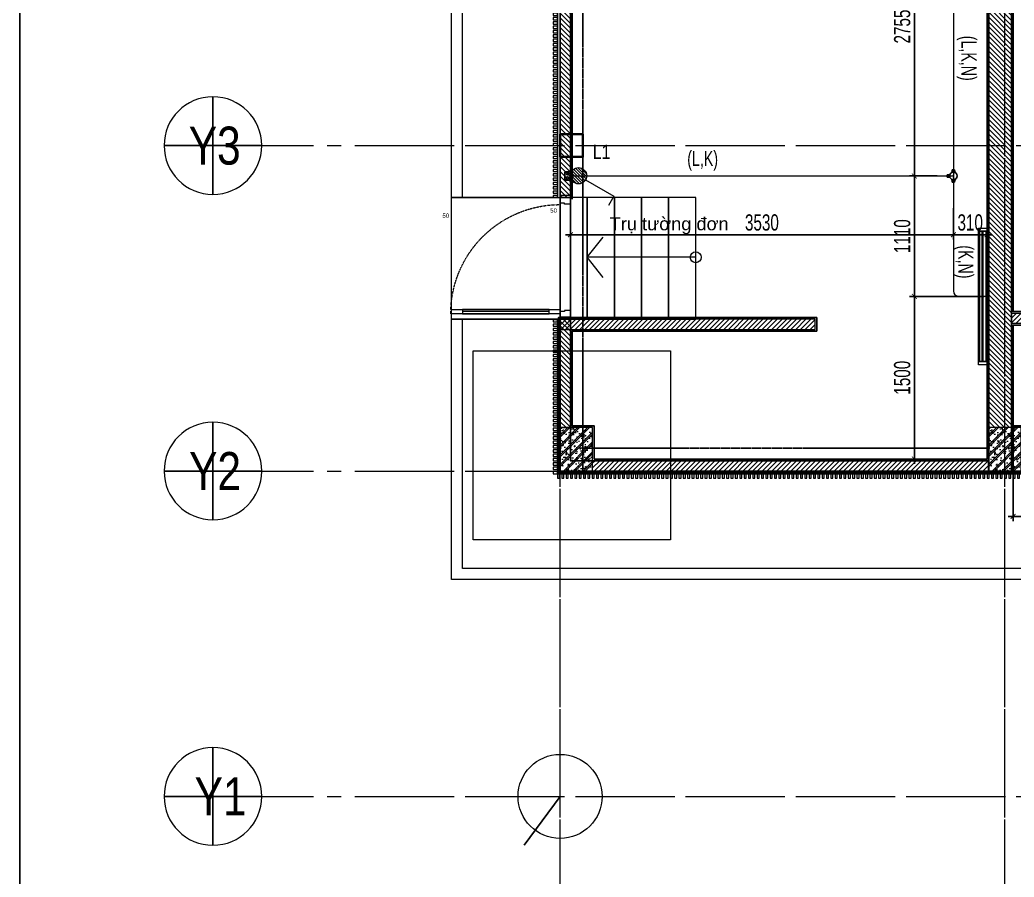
# Model space of a CAD drawing. Header units: millimetres. Extents: x -343543 to 400519, y -115663 to 104219.
# Drawn here: x -95646 to -86482, y -744 to 7159 of the extents above; entities that cross this region are included whole.
import ezdxf
from ezdxf.enums import TextEntityAlignment as Align
from ezdxf.xclip import XClip

# ---------------------------------------------------------------- set-up
doc = ezdxf.new("R2010")
doc.units = ezdxf.units.MM
doc.header["$XCLIPFRAME"] = 0
for name, pattern in [("$0$02'TUONG Xay$0$HIDDEN", [0.375, 0.25, -0.125]), ('XREF MAT BANG TUONG XAY$0$01.Xref _MB T1$0$HIDDEN', [9.525, 6.35, -3.175]), ('XREF MAT BANG TUONG XAY$0$CENTER', [50.8, 31.75, -6.35, 6.35, -6.35]), ('XREF MAT BANG TUONG XAY$0$xref_IKIGAI_Cot$0$HIDDEN', [9.525, 6.35, -3.175])]:
    doc.linetypes.add(name, pattern=pattern)
doc.layers.get('0').update_dxf_attribs({"color": 231, "lineweight": 0})
doc.layers.get('DefPoints').update_dxf_attribs({"color": 191})
for name, color, linetype in [('0-----E-Lighting', 2, 'Continuous'), ('Gen Điện', 6, 'Continuous'), ('INNO-LINK', 6, 'Continuous'), ('XREF MAT BANG TUONG XAY$0$A-FNSH', 8, 'Continuous'), ('XREF MAT BANG TUONG XAY$0$A-FURN', 8, 'Continuous'), ('XREF MAT BANG TUONG XAY$0$A-PATT', 8, 'Continuous'), ('XREF MAT BANG TUONG XAY$0$xref_IKIGAI_Cot$0$S-HIDD', 8, 'XREF MAT BANG TUONG XAY$0$xref_IKIGAI_Cot$0$HIDDEN'), ('đế âm', 1, 'Continuous'), ('ống ghen', 6, 'Continuous')]:
    doc.layers.add(name, color=color, linetype=linetype)
for name, color, linetype, lineweight in [('03. Xref_KyHieuChieuSang$0$1-INNO-E-Lighting', 3, 'Continuous', 5), ('A-SYMBOLS', 10, 'Continuous', 13), ('ICC-Text', 3, 'Continuous', 25), ('SME-E-COND-LTG', 51, 'Continuous', 18), ('SME-E-COND-POW', 131, 'Continuous', 18), ('SME-E-LADD-POW', 21, 'Continuous', 18), ('SME-E-LTG-DIM', 55, 'Continuous', 18), ('SME-E-LTG-NOTE', 54, 'Continuous', 18), ('TEXT DIEN', 3, 'Continuous', 18), ('XREF MAT BANG TUONG XAY$0$00.xref_IKIGAI_Truc$0$A-SYMBOLS', 8, 'Continuous', 13), ('XREF MAT BANG TUONG XAY$0$01.Xref _MB T1$0$A-DOOR', 8, 'Continuous', 9), ('XREF MAT BANG TUONG XAY$0$01.Xref _MB T1$0$A-FNSH', 8, 'Continuous', 9), ('XREF MAT BANG TUONG XAY$0$01.Xref _MB T1$0$A-FURN', 8, 'Continuous', 5), ('XREF MAT BANG TUONG XAY$0$01.Xref _MB T1$0$A-HIDD-LO', 8, 'XREF MAT BANG TUONG XAY$0$01.Xref _MB T1$0$HIDDEN', 9), ('XREF MAT BANG TUONG XAY$0$01.Xref _MB T1$0$A-LITE', 8, 'Continuous', 9), ('XREF MAT BANG TUONG XAY$0$01.Xref _MB T1$0$A-PATT', 8, 'Continuous', 9), ('XREF MAT BANG TUONG XAY$0$01.Xref _MB T1$0$A-TEXT', 8, 'Continuous', 25), ('XREF MAT BANG TUONG XAY$0$01.Xref _MB T1$0$A-WALL', 8, 'Continuous', 35), ('XREF MAT BANG TUONG XAY$0$01.Xref _MB T1$0$A-WALL-INT', 8, 'Continuous', 9), ('XREF MAT BANG TUONG XAY$0$A-FINE', 8, 'Continuous', 25), ('XREF MAT BANG TUONG XAY$0$A-GRID', 8, 'XREF MAT BANG TUONG XAY$0$CENTER', 15), ('XREF MAT BANG TUONG XAY$0$A-SYMBOLS', 8, 'Continuous', 13), ('XREF MAT BANG TUONG XAY$0$A-WALL-INT', 8, 'Continuous', 9), ('XREF MAT BANG TUONG XAY$0$xref_IKIGAI_Cot$0$A-FNSH', 8, 'Continuous', 9), ('XREF MAT BANG TUONG XAY$0$xref_IKIGAI_Cot$0$A-PATT', 8, 'Continuous', 5)]:
    doc.layers.add(name, color=color, linetype=linetype, lineweight=lineweight)
doc.layers.add('fix lightting red', color=1, linetype='Continuous', lineweight=5, true_color=0xff0000)
doc.styles.add('Arial', font='arial.ttf', dxfattribs={"width": 0.8})
doc.styles.add('ROMANS1', font='vntimeh.shx', dxfattribs={"width": 0.8, "bigfont": 'bigfont.shx'})
doc.styles.add('SM-DIMTEXT', font='SME.shx', dxfattribs={"width": 0.7})
doc.styles.add('SME-TEXT', font='sme.shx', dxfattribs={"width": 0.7})
doc.styles.add('XREF MAT BANG TUONG XAY$0$00.xref_IKIGAI_Truc$0$VTK_Arial_3.5 mm', font='arial.ttf', dxfattribs={"width": 0.8, "height": 3.5})
doc.styles.add('XREF MAT BANG TUONG XAY$0$01.Xref _MB T1$0$Standard', font='arial.ttf')
doc.dimstyles.new('SDIM-75', dxfattribs={"dimscale": 75, "dimtxt": 2, "dimasz": 0.6, "dimexe": 0.6, "dimexo": 0.2, "dimgap": 0.5, "dimtad": 1, "dimdec": 0, "dimzin": 12, "dimtxsty": 'SM-DIMTEXT', "dimblk": 'ARCHTICK', "dimcen": 0.12, "dimdle": 0.6, "dimclrd": 7, "dimclre": 8, "dimadec": 0, "dimazin": 3, "dimtfac": 2, "dimtdec": 0, "dimtix": 1, "dimtmove": 1, "dimatfit": 3, "dimfxl": 1, "dimtzin": 0, "dimarcsym": 1})

# ---------------------------------------------------------------- blocks, each defined once
blk = doc.blocks.new('*U168')
at = {"color": 8}
blk.add_line((70, -100), (70, -900), dxfattribs=at)
for points in [[(20, 95), (80, 95), (80, 40), (70, 40), (70, 0), (20, 0)], [(1120, 95), (1060, 95), (1060, 40), (1070, 40), (1070, 0), (1120, 0)], [(50, 0), (50, -1000), (90, -1000), (90, 0)], [(50, -100), (90, -100), (90, -900), (50, -900)]]:
    blk.add_lwpolyline(points, close=True, dxfattribs=at)
at = {"layer": 'XREF MAT BANG TUONG XAY$0$01.Xref _MB T1$0$A-FNSH', "color": 8}
for points in [[(20, 95), (0, 95), (0, 0), (20, 0)], [(1120, 95), (1140, 95), (1140, 0), (1120, 0)]]:
    blk.add_lwpolyline(points, close=True, dxfattribs=at)
at = {"layer": 'XREF MAT BANG TUONG XAY$0$01.Xref _MB T1$0$A-HIDD-LO', "color": 8, "ltscale": 0.3}
blk.add_arc((47.5, 0), 1008.3, 270, 0, dxfattribs=at)
blk = doc.blocks.new('*U131')
at = {"color": 8}
blk.add_circle((0, 0), 4.5, dxfattribs=at)
at = {"layer": 'DefPoints', "color": 8}
for p, q in [((0, 4.5), (0, -4.5)), ((-4.5, 0), (4.5, 0))]:
    blk.add_line(p, q, dxfattribs=at)
at = {"color": 8, "style": 'XREF MAT BANG TUONG XAY$0$00.xref_IKIGAI_Truc$0$VTK_Arial_3.5 mm', "width": 0.8}
blk.add_attdef('X12', text='', height=3.5, dxfattribs=at).set_placement((0, 0), align=Align.MIDDLE_CENTER)
blk = doc.blocks.new('XREF MAT BANG TUONG XAY$0$00.xref_IKIGAI_Truc')
at = {"layer": 'XREF MAT BANG TUONG XAY$0$A-GRID', "color": 8, "ltscale": 20}
for points in [[(0, -3895), (0, 22924.4)], [(4100, -3895), (4100, 10635.4)], [(-2907.5, 6000), (42750, 6000)], [(-2907.5, 3000), (42750, 3000)], [(-2907.5, 0), (42750, 0)]]:
    blk.add_lwpolyline(points, dxfattribs=at)
at = {"layer": 'XREF MAT BANG TUONG XAY$0$00.xref_IKIGAI_Truc$0$A-SYMBOLS', "color": 8}
ref = blk.add_blockref('*U131', (-3200, 6000), dxfattribs=dict(at, xscale=-100, yscale=100, zscale=100))
ref.add_attrib('X12', 'Y3', dxfattribs={"layer": '0', "height": 350, "style": 'XREF MAT BANG TUONG XAY$0$00.xref_IKIGAI_Truc$0$VTK_Arial_3.5 mm', "width": 0.8}).set_placement((-3183.4, 6000), align=Align.MIDDLE_CENTER)
ref = blk.add_blockref('*U131', (-3200, 3000), dxfattribs=dict(at, xscale=-100, yscale=100, zscale=100))
ref.add_attrib('X12', 'Y2', dxfattribs={"layer": '0', "height": 350, "style": 'XREF MAT BANG TUONG XAY$0$00.xref_IKIGAI_Truc$0$VTK_Arial_3.5 mm', "width": 0.8}).set_placement((-3180.5, 3000), align=Align.MIDDLE_CENTER)
ref = blk.add_blockref('*U131', (-3200, 0), dxfattribs=dict(at, xscale=-100, yscale=100, zscale=100))
ref.add_attrib('X12', 'Y1', dxfattribs={"layer": '0', "height": 350, "style": 'XREF MAT BANG TUONG XAY$0$00.xref_IKIGAI_Truc$0$VTK_Arial_3.5 mm', "width": 0.8}).set_placement((-3129.3, 0), align=Align.MIDDLE_CENTER)
blk = doc.blocks.new('*U117')
at = {"layer": 'XREF MAT BANG TUONG XAY$0$01.Xref _MB T1$0$A-PATT'}
h = blk.add_hatch(dxfattribs=at)
h.set_pattern_fill('ANSI31', color=8, scale=250)
h.set_pattern_definition([(45, (-15, 1633.22), (-22.0971, 22.0971), [])])
h.paths.add_polyline_path([(95, 3650), (0, 3650), (0, 0), (95, 0)])
at = {"layer": 'XREF MAT BANG TUONG XAY$0$01.Xref _MB T1$0$A-WALL-INT', "color": 8}
blk.add_lwpolyline([(95, 3650), (0, 3650), (0, 0), (95, 0)], close=True, dxfattribs=at)
blk = doc.blocks.new('*U120')
at = {"layer": 'XREF MAT BANG TUONG XAY$0$01.Xref _MB T1$0$A-PATT'}
h = blk.add_hatch(dxfattribs=at)
h.set_pattern_fill('ANSI31', color=8, scale=250)
h.set_pattern_definition([(45, (4169.998, -1921.794), (-22.09709, 22.09709), [])])
h.paths.add_polyline_path([(4280, 95), (0, 95), (0, 0), (4280, 0)])
at = {"layer": 'XREF MAT BANG TUONG XAY$0$01.Xref _MB T1$0$A-WALL-INT', "color": 8}
blk.add_lwpolyline([(4280, 95), (0, 95), (0, 0), (4280, 0)], close=True, dxfattribs=at)
blk = doc.blocks.new('*U125')
at = {"layer": 'XREF MAT BANG TUONG XAY$0$01.Xref _MB T1$0$A-FURN', "color": 8}
blk.add_lwpolyline([(-10, -20), (10, -20), (10, 20), (-10, 20)], close=True, dxfattribs=at)
blk = doc.blocks.new('*U126')
at = {"color": 8, "transparency": 16777216}
for p in [(-8400, 0), (-8360, 0), (-8320, 0), (-8280, 0), (-8240, 0), (-8200, 0), (-8160, 0), (-8120, 0), (-8080, 0), (-8040, 0), (-8000, 0), (-7960, 0), (-7920, 0), (-7880, 0), (-7840, 0), (-7800, 0), (-7760, 0), (-7720, 0), (-7680, 0), (-7640, 0), (-7600, 0), (-7560, 0), (-7520, 0), (-7480, 0), (-7440, 0), (-7400, 0), (-7360, 0), (-7320, 0), (-7280, 0), (-7240, 0), (-7200, 0), (-7160, 0), (-7120, 0), (-7080, 0), (-7040, 0), (-7000, 0), (-6960, 0), (-6920, 0), (-6880, 0), (-6840, 0), (-6800, 0), (-6760, 0), (-6720, 0), (-6680, 0), (-6640, 0), (-6600, 0), (-6560, 0), (-6520, 0), (-6480, 0), (-6440, 0), (-6400, 0), (-6360, 0), (-6320, 0), (-6280, 0), (-6240, 0), (-6200, 0), (-6160, 0), (-6120, 0), (-6080, 0), (-6040, 0), (-6000, 0), (-5960, 0), (-5920, 0), (-5880, 0), (-5840, 0), (-5800, 0), (-5760, 0), (-5720, 0), (-5680, 0), (-5640, 0), (-5600, 0), (-5560, 0), (-5520, 0), (-5480, 0), (-5440, 0), (-5400, 0), (-5360, 0), (-5320, 0), (-5280, 0), (-5240, 0), (-5200, 0), (-5160, 0), (-5120, 0), (-5080, 0), (-5040, 0), (-5000, 0), (-4960, 0), (-4920, 0), (-4880, 0), (-4840, 0), (-4800, 0), (-4760, 0), (-4720, 0), (-4680, 0), (-4640, 0), (-4600, 0), (-4560, 0), (-4520, 0), (-4480, 0), (-4440, 0), (-4400, 0), (-4360, 0), (-4320, 0), (-4280, 0), (-4240, 0), (-4200, 0), (-4160, 0), (-4120, 0), (-4080, 0), (-4040, 0), (-4000, 0), (-3960, 0), (-3920, 0), (-3880, 0), (-3840, 0), (-3800, 0), (-3760, 0), (-3720, 0), (-3680, 0), (-3640, 0), (-3600, 0), (-3560, 0), (-3520, 0), (-3480, 0), (-3440, 0), (-3400, 0), (-3360, 0), (-3320, 0), (-3280, 0), (-3240, 0), (-3200, 0), (-3160, 0), (-3120, 0), (-3080, 0), (-3040, 0), (-3000, 0), (-2960, 0), (-2920, 0), (-2880, 0), (-2840, 0), (-2800, 0), (-2760, 0), (-2720, 0), (-2680, 0), (-2640, 0), (-2600, 0), (-2560, 0), (-2520, 0), (-2480, 0), (-2440, 0), (-2400, 0), (-2360, 0), (-2320, 0), (-2280, 0), (-2240, 0), (-2200, 0), (-2160, 0), (-2120, 0), (-2080, 0), (-2040, 0), (-2000, 0), (-1960, 0), (-1920, 0), (-1880, 0), (-1840, 0), (-1800, 0), (-1760, 0), (-1720, 0), (-1680, 0), (-1640, 0), (-1600, 0), (-1560, 0), (-1520, 0), (-1480, 0), (-1440, 0), (-1400, 0), (-1360, 0), (-1320, 0), (-1280, 0), (-1240, 0), (-1200, 0), (-1160, 0), (-1120, 0), (-1080, 0), (-1040, 0), (-1000, 0), (-960, 0), (-920, 0), (-880, 0), (-840, 0), (-800, 0), (-760, 0), (-720, 0), (-680, 0), (-640, 0), (-600, 0), (-560, 0), (-520, 0), (-480, 0), (-440, 0), (-400, 0), (-360, 0), (-320, 0), (-280, 0), (-240, 0), (-200, 0), (-160, 0), (-120, 0), (-80, 0), (-40, 0), (0, 0)]:
    blk.add_blockref('*U125', p, dxfattribs=at)
blk = doc.blocks.new('*U127')
at = {"layer": 'XREF MAT BANG TUONG XAY$0$01.Xref _MB T1$0$A-FURN', "color": 8}
blk.add_lwpolyline([(-10, -20), (10, -20), (10, 20), (-10, 20)], close=True, dxfattribs=at)
blk = doc.blocks.new('*U128')
at = {"color": 8, "transparency": 16777216}
for p in [(-4240, 0), (-4200, 0), (-4160, 0), (-4120, 0), (-4080, 0), (-4040, 0), (-4000, 0), (-3960, 0), (-3920, 0), (-3880, 0), (-3840, 0), (-3800, 0), (-3760, 0), (-3720, 0), (-3680, 0), (-3640, 0), (-3600, 0), (-3560, 0), (-3520, 0), (-3480, 0), (-3440, 0), (-3400, 0), (-3360, 0), (-3320, 0), (-3280, 0), (-3240, 0), (-3200, 0), (-3160, 0), (-3120, 0), (-3080, 0), (-3040, 0), (-3000, 0), (-2960, 0), (-2920, 0), (-2880, 0), (-2840, 0), (-2800, 0), (-2760, 0), (-2720, 0), (-2680, 0), (-2640, 0), (-2600, 0), (-2560, 0), (-2520, 0), (-2480, 0), (-2440, 0), (-2400, 0), (-2360, 0), (-2320, 0), (-2280, 0), (-2240, 0), (-2200, 0), (-2160, 0), (-2120, 0), (-2080, 0), (-2040, 0), (-2000, 0), (-1960, 0), (-1920, 0), (-1880, 0), (-1840, 0), (-1800, 0), (-1760, 0), (-1720, 0), (-1680, 0), (-1640, 0), (-1600, 0), (-1560, 0), (-1520, 0), (-1480, 0), (-1440, 0), (-1400, 0), (-1360, 0), (-1320, 0), (-1280, 0), (-1240, 0), (-1200, 0), (-1160, 0), (-1120, 0), (-1080, 0), (-1040, 0), (-1000, 0), (-960, 0), (-920, 0), (-880, 0), (-840, 0), (-800, 0), (-760, 0), (-720, 0), (-680, 0), (-640, 0), (-600, 0), (-560, 0), (-520, 0), (-480, 0), (-440, 0), (-400, 0), (-360, 0), (-320, 0), (-280, 0), (-240, 0), (-200, 0), (-160, 0), (-120, 0), (-80, 0), (-40, 0), (0, 0)]:
    blk.add_blockref('*U127', p, dxfattribs=at)
blk = doc.blocks.new('*U123')
at = {"layer": 'XREF MAT BANG TUONG XAY$0$01.Xref _MB T1$0$A-FURN', "color": 8}
blk.add_lwpolyline([(-10, -20), (10, -20), (10, 20), (-10, 20)], close=True, dxfattribs=at)
blk = doc.blocks.new('*U124')
at = {"color": 8, "transparency": 16777216}
for p in [(-1400, 0), (-1360, 0), (-1320, 0), (-1280, 0), (-1240, 0), (-1200, 0), (-1160, 0), (-1120, 0), (-1080, 0), (-1040, 0), (-1000, 0), (-960, 0), (-920, 0), (-880, 0), (-840, 0), (-800, 0), (-760, 0), (-720, 0), (-680, 0), (-640, 0), (-600, 0), (-560, 0), (-520, 0), (-480, 0), (-440, 0), (-400, 0), (-360, 0), (-320, 0), (-280, 0), (-240, 0), (-200, 0), (-160, 0), (-120, 0), (-80, 0), (-40, 0), (0, 0)]:
    blk.add_blockref('*U123', p, dxfattribs=at)
blk = doc.blocks.new('XREF MAT BANG TUONG XAY$0$01.Xref _MB T1$0$lam nhom T1')
at = {"color": 8, "elevation": 0}
for points in [[(0, 2520), (0, 6800), (-25, 6800), (-25, 2520)], [(0, -25), (0, 1400), (-25, 1400), (-25, -25)]]:
    blk.add_lwpolyline(points, close=True, dxfattribs=at)
at = {"color": 8}
blk.add_lwpolyline([(8395, 0), (0, 0), (0, -25), (8395, -25)], close=True, dxfattribs=at)
at = {"color": 8, "rotation": 270}
for name, p in [('*U128', (-45, 2530)), ('*U124', (-45, -15))]:
    blk.add_blockref(name, p, dxfattribs=at)
at = {"color": 8}
blk.add_blockref('*U126', (8385, -45), dxfattribs=at)
blk = doc.blocks.new('*U228')
at = {"layer": 'XREF MAT BANG TUONG XAY$0$A-PATT'}
h = blk.add_hatch(dxfattribs=at)
h.set_pattern_fill('ANSI31', color=8, scale=10)
h.set_pattern_definition([(45, (42036.79, -11293.564), (-22.45064, 22.45064), [])])
h.paths.add_polyline_path([(-38.7, 47.5), (6551.3, 47.5), (6551.3, -162.5), (-38.7, -162.5)])
at = {"layer": 'XREF MAT BANG TUONG XAY$0$A-WALL-INT', "color": 8}
blk.add_lwpolyline([(-38.7, 47.5), (6551.3, 47.5), (6551.3, -162.5), (-38.7, -162.5)], close=True, dxfattribs=at)
blk = doc.blocks.new('*U224')
at = {"layer": 'XREF MAT BANG TUONG XAY$0$A-PATT'}
h = blk.add_hatch(dxfattribs=at)
h.set_pattern_fill('ANSI31', color=8, scale=10)
h.set_pattern_definition([(45, (36991.79, -11178.564), (-22.45064, 22.45064), [])])
h.paths.add_polyline_path([(-38.7, 47.5), (1506.3, 47.5), (1506.3, -47.5), (-38.7, -47.5)])
at = {"layer": 'XREF MAT BANG TUONG XAY$0$A-WALL-INT', "color": 8}
blk.add_lwpolyline([(-38.7, 47.5), (1506.3, 47.5), (1506.3, -47.5), (-38.7, -47.5)], close=True, dxfattribs=at)
blk = doc.blocks.new('XREF MAT BANG TUONG XAY$0$01.Xref _MB T1$0$Phong tam')
at = {"layer": 'XREF MAT BANG TUONG XAY$0$A-FURN', "color": 8}
for name, p, rotation in [('*U228', (-4607.5, 438.7), 90), ('*U224', (-2938.7, 1407.5), 180)]:
    blk.add_blockref(name, p, dxfattribs=dict(at, rotation=rotation))
blk = doc.blocks.new('*U121')
at = {"layer": 'XREF MAT BANG TUONG XAY$0$01.Xref _MB T1$0$A-PATT'}
h = blk.add_hatch(dxfattribs=at)
h.set_pattern_fill('ANSI31', color=8, scale=250)
h.set_pattern_definition([(45, (2239.998, -1921.792), (-22.0971, 22.0971), [])])
h.paths.add_polyline_path([(2350, 95), (0, 95), (0, 0), (2350, 0)])
at = {"layer": 'XREF MAT BANG TUONG XAY$0$01.Xref _MB T1$0$A-WALL-INT', "color": 8}
blk.add_lwpolyline([(2350, 95), (0, 95), (0, 0), (2350, 0)], close=True, dxfattribs=at)
blk = doc.blocks.new('*U122')
at = {"layer": 'XREF MAT BANG TUONG XAY$0$01.Xref _MB T1$0$A-PATT'}
h = blk.add_hatch(dxfattribs=at)
h.set_pattern_fill('ANSI31', color=8, scale=250)
h.set_pattern_definition([(45, (889.997, -1921.79), (-22.0971, 22.0971), [])])
h.paths.add_polyline_path([(1000, 95), (0, 95), (0, 0), (1000, 0)])
at = {"layer": 'XREF MAT BANG TUONG XAY$0$01.Xref _MB T1$0$A-WALL-INT', "color": 8}
blk.add_lwpolyline([(1000, 95), (0, 95), (0, 0), (1000, 0)], close=True, dxfattribs=at)
blk = doc.blocks.new('XREF MAT BANG TUONG XAY$0$xref_IKIGAI_Cot')
at = {"layer": 'XREF MAT BANG TUONG XAY$0$xref_IKIGAI_Cot$0$A-PATT'}
h = blk.add_hatch(dxfattribs=at)
h.set_pattern_fill('BT-01', color=8, scale=15, pattern_type=2)
h.set_pattern_definition([(50, (80.01, 3180), (107.59, -9.413), [11.25, -123.75]), (355, (80.01, 3180), (-20.813, 112.83), [9, -99]), (100.45, (88.98, 3179.22), (86.776, 103.416), [9.56, -105.17]), (46.184, (80.01, 3210), (160.086, -24.83), [16.875, -185.625]), (96.636, (93.35, 3207.93), (140.2, 146.12), [14.34, -157.757]), (351.184, (80.01, 3210), (140.2, 146.12), [13.5, -148.5]), (21, (95.01, 3202.5), (89.536, -60.393), [11.25, -123.75]), (326, (95.01, 3202.5), (36.497, 108.773), [9, -99]), (71.45, (102.47, 3197.47), (126.033, 48.38), [9.56, -105.17]), (37.5, (80.01, 3180), (1.824, 49.934), [0, -97.8, 0, -100.5, 0, -99.375]), (7.5, (80.01, 3180), (39.46, 59.162), [0, -57.3, 0, -95.55, 0, -37.875]), (327.5, (46.56, 3180), (80.0734, -3.383), [0, -37.5, 0, -117, 0, -155.25]), (317.5, (31.56, 3180), (87.478, 15.016), [0, -48.75, 0, -77.7, 0, -110.25]), (45, (80.01, 3180), (-45.078, 45.078), []), (45, (80.01, 3198.375), (-45.078, 45.078), [])])
h.paths.add_polyline_path([(0, 3000), (300, 3000), (300, 3400), (0, 3400)])
h = blk.add_hatch(dxfattribs=at)
h.set_pattern_fill('BT-01', color=8, scale=15, pattern_type=2)
h.set_pattern_definition([(50, (4029.99, 3180), (107.59, -9.413), [11.25, -123.75]), (355, (4029.99, 3180), (-20.813, 112.83), [9, -99]), (100.45, (4038.96, 3179.22), (86.776, 103.416), [9.56, -105.17]), (46.184, (4029.99, 3210), (160.086, -24.83), [16.875, -185.625]), (96.636, (4043.33, 3207.93), (140.2, 146.12), [14.34, -157.757]), (351.184, (4029.99, 3210), (140.2, 146.12), [13.5, -148.5]), (21, (4044.99, 3202.5), (89.536, -60.393), [11.25, -123.75]), (326, (4044.99, 3202.5), (36.497, 108.773), [9, -99]), (71.45, (4052.45, 3197.47), (126.033, 48.38), [9.56, -105.17]), (37.5, (4029.99, 3180), (1.824, 49.934), [0, -97.8, 0, -100.5, 0, -99.375]), (7.5, (4029.99, 3180), (39.46, 59.162), [0, -57.3, 0, -95.55, 0, -37.875]), (327.5, (3996.54, 3180), (80.0734, -3.383), [0, -37.5, 0, -117, 0, -155.25]), (317.5, (3981.54, 3180), (87.478, 15.016), [0, -48.75, 0, -77.7, 0, -110.25]), (45, (4029.99, 3180), (-45.078, 45.078), []), (45, (4029.99, 3198.375), (-45.078, 45.078), [])])
h.paths.add_polyline_path([(3950, 3000), (4250, 3000), (4250, 3400), (3950, 3400)])
at = {"layer": 'XREF MAT BANG TUONG XAY$0$A-GRID', "color": 8, "ltscale": 20}
for points in [[(0, -3895), (0, 22924.4)], [(4100, -3895), (4100, 10635.4)], [(-2907.5, 6000), (42750, 6000)], [(-2907.5, 3000), (42750, 3000)], [(-2907.5, 0), (42750, 0)]]:
    blk.add_lwpolyline(points, dxfattribs=at)
at = {"layer": 'XREF MAT BANG TUONG XAY$0$xref_IKIGAI_Cot$0$A-FNSH', "color": 8}
for points in [[(0, 3000), (300, 3000), (300, 3400), (0, 3400)], [(3950, 3000), (4250, 3000), (4250, 3400), (3950, 3400)]]:
    blk.add_lwpolyline(points, close=True, dxfattribs=at)
at = {"layer": 'XREF MAT BANG TUONG XAY$0$xref_IKIGAI_Cot$0$S-HIDD', "color": 8}
for points in [[(0, 19190), (210, 19190), (210, 3000), (0, 3000)], [(3950, 3000), (4160, 3000), (4160, 9990), (3950, 9990)], [(210, 3210), (3950, 3210), (3950, 3000), (210, 3000)]]:
    blk.add_lwpolyline(points, close=True, dxfattribs=at)
blk = doc.blocks.new('01.Xref _MB T1')
at = {"color": 8}
blk.add_lwpolyline([(39999.98286, 2999.99997), (40000.00012, 19400), (-0.00011, 19399.99891), (0.00011, 2999.99997), (8394.99073, 2999.9999), (8394.99073, -99.99996), (31605.0109, -99.99952), (31605.0109, 3000.00035)], close=True, dxfattribs=at)
at = {"layer": 'XREF MAT BANG TUONG XAY$0$01.Xref _MB T1$0$A-FNSH', "color": 8}
for points in [[(8394.99073, 1999.99999), (-1000, 1999.99998), (-1000.00012, 20399.99968), (14583.31301, 20400.0078)], [(-899.99999, 5519.99987), (-900.00012, 20299.99973), (14483.31306, 20300.00774), (14483.31333, 19400)], [(8394.99073, 2099.99999), (-900, 2099.99998), (-900.00002, 4399.99996)]]:
    blk.add_lwpolyline(points, dxfattribs=at)
for points in [[(250.00057, 5519.99988), (0.0001, 5519.99988), (0.00011, 4399.99919), (250.00059, 4399.99919)], [(250.00059, 4399.99919), (500.00059, 4399.99919), (500.00057, 5519.99988), (250.00057, 5519.99988)], [(500.00059, 4399.99919), (750.00059, 4399.99919), (750.00057, 5519.99988), (500.00057, 5519.99988)], [(750.00059, 4399.99919), (1000.00059, 4399.99919), (1000.00057, 5519.99988), (750.00057, 5519.99988)], [(1000.00059, 4399.99919), (1250.00059, 4399.99919), (1250.00057, 5519.99988), (1000.00057, 5519.99988)]]:
    blk.add_lwpolyline(points, close=True, dxfattribs=at)
at = {"layer": 'XREF MAT BANG TUONG XAY$0$01.Xref _MB T1$0$A-LITE', "color": 8, "ltscale": 10, "elevation": 0}
for points in [[(397.91009, 4783.10096), (250.00059, 4969.99952), (397.91009, 5156.89808)], [(1250.00059, 4969.99952), (250.00059, 4969.99952)]]:
    blk.add_lwpolyline(points, dxfattribs=at)
at = {"layer": 'XREF MAT BANG TUONG XAY$0$01.Xref _MB T1$0$A-PATT', "color": 8}
blk.add_circle((1250.00059, 4969.99952), 50, dxfattribs=at)
at = {"layer": 'XREF MAT BANG TUONG XAY$0$01.Xref _MB T1$0$A-TEXT', "color": 8}
for p, q in [((-24.99986, 5520.00016), (-1000.00003, 5519.99983)), ((94.99049, 4399.99999), (-1000.00005, 4399.99996))]:
    blk.add_line(p, q, dxfattribs=at)
at = {"layer": 'XREF MAT BANG TUONG XAY$0$01.Xref _MB T1$0$A-WALL', "color": 8}
blk.add_lwpolyline([(-0.00939, 5894.99999), (209.99061, 5894.99999), (209.99061, 6104.99999), (-0.00939, 6104.99999)], close=True, dxfattribs=at)
at = {"layer": 'XREF MAT BANG TUONG XAY$0$A-FINE', "color": 8}
blk.add_lwpolyline([(3950.00011, 9989.99976), (94.9906, 9989.99976), (94.9906, 3094.99998), (3950.00011, 3094.99998)], close=True, dxfattribs=at)
at = {"layer": 'XREF MAT BANG TUONG XAY$0$A-SYMBOLS', "color": 8}
blk.add_lwpolyline([(-801.35497, 4108.4591), (1017.08494, 4108.4591), (1017.08494, 2366.15851), (-801.35497, 2366.15851)], close=True, dxfattribs=at)
at = {"color": 8}
for name, p in [('XREF MAT BANG TUONG XAY$0$00.xref_IKIGAI_Truc', (0.00011, 0)), ('XREF MAT BANG TUONG XAY$0$01.Xref _MB T1$0$lam nhom T1', (0.00011, 2999.99998))]:
    blk.add_blockref(name, p, dxfattribs=at)
at = {"layer": 'XREF MAT BANG TUONG XAY$0$01.Xref _MB T1$0$A-DOOR', "color": 8, "extrusion": (1.42352e-14, 2.81943e-13, -1), "zscale": -1, "rotation": 90.00003766684722}
blk.add_blockref('*U168', (0.002, 4399.99993, 0), dxfattribs=at)
at = {"layer": 'XREF MAT BANG TUONG XAY$0$01.Xref _MB T1$0$A-WALL-INT', "color": 8}
for name, p, rotation in [('*U120', (94.99065, 5519.99987), 90.00005878651592), ('*U122', (94.99061, 3399.99997), 90.00005878651592), ('*U121', (0.00011, 4305.00949), 5.878651590575667e-05)]:
    blk.add_blockref(name, p, dxfattribs=dict(at, rotation=rotation))
at = {"layer": 'XREF MAT BANG TUONG XAY$0$01.Xref _MB T1$0$A-WALL-INT', "color": 8, "xscale": -1, "rotation": 89.9999412134841}
blk.add_blockref('*U117', (3950.00034, 3094.99998), dxfattribs=at)
at = {"layer": 'DefPoints', "color": 8, "style": 'XREF MAT BANG TUONG XAY$0$01.Xref _MB T1$0$Standard'}
blk.add_text('Trụ tường đơn', height=120, dxfattribs=at).set_placement((457.08848, 5219.09169))
at = {"layer": 'DefPoints', "color": 8, "char_height": 40, "attachment_point": 1, "style": 'XREF MAT BANG TUONG XAY$0$01.Xref _MB T1$0$Standard'}
for insert in [(-90.77618, 5421.69067), (-1084.70545, 5374.26184)]:
    blk.add_mtext_dynamic_manual_height_columns('50', width=31782.1754955, gutter_width=200, heights=[0], dxfattribs=dict(at, insert=insert))
at = {"layer": 'XREF MAT BANG TUONG XAY$0$01.Xref _MB T1$0$A-TEXT', "color": 8}
blk.add_blockref('XREF MAT BANG TUONG XAY$0$01.Xref _MB T1$0$Phong tam', (8605.00011, 2999.99999), dxfattribs=at)
at = {"color": 8}
blk.add_lwpolyline([(-4979.15314, -13156.18578), (44420.84686, -13156.18578), (44420.84686, 26843.81422), (-4979.15314, 26843.81422)], close=True, dxfattribs=at)
at = {"layer": 'XREF MAT BANG TUONG XAY$0$A-FNSH', "color": 8}
for points in [[(5465.00011, 9974.99999), (4174.98962, 9975.00168), (4174.98235, 4469.99998), (5720.00011, 4469.99998)], [(5595.00011, 4344.99988), (4174.98221, 4345.00177), (4174.98096, 3414.99996), (4264.98136, 3414.99996)], [(14224.99083, 5984.99999), (8959.99073, 5984.99999), (8959.99073, 5884.99999), (8620.00011, 5884.99999), (8620.00011, 1284.99999), (8379.99072, 1284.99999), (8379.99163, 2985.0003), (-15.0095, 2984.99996), (-14.99971, 4414.99998), (2365.00059, 4415.00002), (2365.00059, 4290.0096), (109.9906, 4290.00949), (109.9906, 3414.99997), (314.99999, 3414.99997), (315.00021, 3109.99998), (3934.98136, 3109.99998), (3934.97999, 9974.99976), (414.99995, 9975), (414.99995, 9785.00021), (109.99053, 9785.00021), (109.99128, 5504.99989)]]:
    blk.add_lwpolyline(points, dxfattribs=at)
at = {"color": 8}
ref = blk.add_blockref('XREF MAT BANG TUONG XAY$0$xref_IKIGAI_Cot', (-0.00927, -0.00001), dxfattribs=at)
XClip(ref).set_block_clipping_path([(-1610.3425959283, -2225.6693134198), (41829.1295208634, 21555.8819575264)])
blk = doc.blocks.new('*X86')
at = {"color": 0}
for p, q in [((10925.4, 54067.7), (11007.3, 54149.6)), ((10928.4, 54097.2), (10977.8, 54146.6)), ((10930.6, 54046.5), (11028.5, 54144.4)), ((10940.3, 54029.6), (11045.4, 54134.7)), ((10953.4, 54016.2), (11058.8, 54121.6)), ((10970, 54006.3), (11068.7, 54105)), ((10990.8, 54000.6), (11074.4, 54084.2)), ((11019.3, 54002.5), (11072.5, 54055.7))]:
    blk.add_line(p, q, dxfattribs=at)
blk = doc.blocks.new('*U87')
at = {"layer": '03. Xref_KyHieuChieuSang$0$1-INNO-E-Lighting', "color": 2}
for p, q in [((36, 62.4), (180, 311.8)), ((180, 311.8), (263.1, 263.8))]:
    blk.add_line(p, q, dxfattribs=at)
blk.add_circle((0, 0), 72, dxfattribs=at)
at = {"layer": '03. Xref_KyHieuChieuSang$0$1-INNO-E-Lighting', "color": 2, "xscale": 0.9600000000064028, "yscale": 0.9600000000064028, "zscale": 0.9600000000064028}
blk.add_blockref('*X86', (-10560, -51912), dxfattribs=at)
blk = doc.blocks.new('Led T8')
for points in [[(-630, -80), (-600, -80), (-600, 0), (-630, 0)], [(-600, -80), (600, -80), (600, 0), (-600, 0)], [(599.9, -80), (629.9, -80), (629.9, 0), (599.9, 0)], [(600, -35), (600, -10), (-600, -10), (-600, -35)], [(600, -45), (600, -70), (-600, -70), (-600, -45)]]:
    blk.add_lwpolyline(points, close=True)
blk = doc.blocks.new('đế âm 78')
at = {"layer": 'Gen Điện', "ltscale": 30}
blk.add_lwpolyline([(5501258.1, -3862344.9), (5501258.1, -3862422.9), (5501303.1, -3862422.9, 0.414214), (5501308.1, -3862417.9), (5501308.1, -3862349.9, 0.414214), (5501303.1, -3862344.9), (5501258.1, -3862344.9)], format="xyb", dxfattribs=at)
blk.add_lwpolyline([(5501261.1, -3862344.9), (5501261.1, -3862422.9)], dxfattribs=at)
for centre, radius in [((5501284.6, -3862402.9), 12.5), ((5501284.6, -3862362.9), 10)]:
    blk.add_circle(centre, radius, dxfattribs=at)
blk = doc.blocks.new('A$Ceae0f342')
at = {"layer": 'INNO-LINK', "color": 8}
blk.add_line((0, 0), (-330, -450), dxfattribs=at)
at = {"layer": 'SME-E-LADD-POW', "color": 8, "linetype": 'Continuous', "ltscale": 1000}
blk.add_circle((0, 0), 387.7, dxfattribs=at)
blk = doc.blocks.new('c3-20')
at = {"layer": 'ống ghen', "ltscale": 30}
for points in [[(5338941, -3869094), (5338918.6, -3869094), (5338918.6, -3869114), (5338941, -3869114)], [(5338939.6, -3869103.5), (5338927.5, -3869103.5), (5338927.5, -3869104.6), (5338939.6, -3869104.6)], [(5338984.6, -3869070.5), (5338984.6, -3869048), (5338964.6, -3869048), (5338964.6, -3869070.5)], [(5338975.1, -3869069), (5338975.1, -3869057), (5338974, -3869057), (5338974, -3869069)], [(5339008.1, -3869094), (5339030.6, -3869094), (5339030.6, -3869114), (5339008.1, -3869114)], [(5339009.6, -3869103.5), (5339021.6, -3869103.5), (5339021.6, -3869104.6), (5339009.6, -3869104.6)]]:
    blk.add_lwpolyline(points, close=True, dxfattribs=at)
for points in [[(5338942.8, -3869089.3), (5338924.6, -3869094)], [(5338942.8, -3869118.8), (5338924.6, -3869114)], [(5338959.8, -3869072.3), (5338964.6, -3869054)], [(5338989.3, -3869072.3), (5338984.6, -3869054)], [(5339006.3, -3869089.3), (5339024.6, -3869094)], [(5339006.3, -3869118.8), (5339024.6, -3869114)]]:
    blk.add_lwpolyline(points, dxfattribs=at)
blk.add_circle((5338974.6, -3869104), 35, dxfattribs=at)
at = {"layer": 'TEXT DIEN', "ltscale": 30, "style": 'ROMANS1'}
blk.add_text('D20', height=15, dxfattribs=at).set_placement((5338954.5, -3869111.3))
blk = doc.blocks.new('_ArchTick')
at = {"color": 0, "linetype": 'ByBlock', "const_width": 0.15}
blk.add_lwpolyline([(-0.5, -0.5), (0.5, 0.5)], dxfattribs=at)
blk = doc.blocks.new('*D2026')
at = {"layer": 'DefPoints', "color": 0, "linetype": 'Continuous', "ltscale": 1000, "transparency": 16777216}
for p in [(-90571.5, 5720), (-87041.6, 5438.2), (-87041.6, 5178)]:
    blk.add_point(p, dxfattribs=at)
at = {"layer": 'SME-E-LTG-DIM', "color": 8, "linetype": 'Continuous', "lineweight": -2, "ltscale": 1000, "transparency": 16777216}
for p, q in [((-90571.5, 5705), (-90571.5, 5133)), ((-87041.6, 5423.2), (-87041.6, 5133))]:
    blk.add_line(p, q, dxfattribs=at)
at = {"layer": 'SME-E-LTG-DIM', "color": 7, "linetype": 'Continuous', "lineweight": -2, "ltscale": 1000, "transparency": 16777216}
blk.add_line((-90616.5, 5178), (-86996.6, 5178), dxfattribs=at)
at = {"layer": 'SME-E-LTG-DIM', "color": 7, "linetype": 'Continuous', "lineweight": -2, "ltscale": 1000, "transparency": 16777216, "xscale": 45, "yscale": 45, "zscale": 45, "rotation": 180}
blk.add_blockref('_ArchTick', (-90571.5, 5178), dxfattribs=at)
at = {"layer": 'SME-E-LTG-DIM', "color": 7, "linetype": 'Continuous', "lineweight": -2, "ltscale": 1000, "transparency": 16777216, "xscale": 45, "yscale": 45, "zscale": 45}
blk.add_blockref('_ArchTick', (-87041.6, 5178), dxfattribs=at)
at = {"layer": 'SME-E-LTG-DIM', "color": 0, "linetype": 'Continuous', "ltscale": 1000, "transparency": 16777216, "insert": (-88806.5, 5290.5), "char_height": 150, "attachment_point": 5, "style": 'SM-DIMTEXT'}
blk.add_mtext('3530', dxfattribs=at)
blk = doc.blocks.new('*D2027')
at = {"layer": 'DefPoints', "color": 0, "linetype": 'Continuous', "ltscale": 1000, "transparency": 16777216}
for p in [(-87041.6, 5382.4), (-86731.6, 5382.4), (-86731.6, 5178)]:
    blk.add_point(p, dxfattribs=at)
at = {"layer": 'SME-E-LTG-DIM', "color": 8, "linetype": 'Continuous', "lineweight": -2, "ltscale": 1000, "transparency": 16777216}
for p, q in [((-87041.6, 5367.4), (-87041.6, 5133)), ((-86731.6, 5367.4), (-86731.6, 5133))]:
    blk.add_line(p, q, dxfattribs=at)
at = {"layer": 'SME-E-LTG-DIM', "color": 7, "linetype": 'Continuous', "lineweight": -2, "ltscale": 1000, "transparency": 16777216}
for p, q in [((-87041.6, 5178), (-87086.6, 5178)), ((-87041.6, 5178), (-86731.6, 5178)), ((-86731.6, 5178), (-86686.6, 5178))]:
    blk.add_line(p, q, dxfattribs=at)
at = {"layer": 'SME-E-LTG-DIM', "color": 7, "linetype": 'Continuous', "lineweight": -2, "ltscale": 1000, "transparency": 16777216, "xscale": 45, "yscale": 45, "zscale": 45}
blk.add_blockref('_ArchTick', (-87041.6, 5178), dxfattribs=at)
at = {"layer": 'SME-E-LTG-DIM', "color": 7, "linetype": 'Continuous', "lineweight": -2, "ltscale": 1000, "transparency": 16777216, "xscale": 45, "yscale": 45, "zscale": 45, "rotation": 180}
blk.add_blockref('_ArchTick', (-86731.6, 5178), dxfattribs=at)
at = {"layer": 'SME-E-LTG-DIM', "color": 0, "linetype": 'Continuous', "ltscale": 1000, "transparency": 16777216, "insert": (-86886.6, 5290.5), "char_height": 150, "attachment_point": 5, "style": 'SM-DIMTEXT'}
blk.add_mtext('310', dxfattribs=at)
blk = doc.blocks.new('*D2028')
at = {"layer": 'DefPoints', "color": 0, "linetype": 'Continuous', "ltscale": 1000, "transparency": 16777216}
for p in [(-87400.6, 5720), (-87177.7, 5720), (-86741.6, 4610)]:
    blk.add_point(p, dxfattribs=at)
at = {"layer": 'SME-E-LTG-DIM', "color": 8, "linetype": 'Continuous', "lineweight": -2, "ltscale": 1000, "transparency": 16777216}
for p, q in [((-87192.7, 5720), (-87445.6, 5720)), ((-86756.6, 4610), (-87445.6, 4610))]:
    blk.add_line(p, q, dxfattribs=at)
at = {"layer": 'SME-E-LTG-DIM', "color": 7, "linetype": 'Continuous', "lineweight": -2, "ltscale": 1000, "transparency": 16777216}
blk.add_line((-87400.6, 4565), (-87400.6, 5765), dxfattribs=at)
at = {"layer": 'SME-E-LTG-DIM', "color": 7, "linetype": 'Continuous', "lineweight": -2, "ltscale": 1000, "transparency": 16777216, "xscale": 45, "yscale": 45, "zscale": 45}
for p, rotation in [((-87400.6, 5720), 90), ((-87400.6, 4610), 270)]:
    blk.add_blockref('_ArchTick', p, dxfattribs=dict(at, rotation=rotation))
at = {"layer": 'SME-E-LTG-DIM', "color": 0, "linetype": 'Continuous', "ltscale": 1000, "transparency": 16777216, "insert": (-87513.1, 5165), "char_height": 150, "attachment_point": 5, "rotation": 90, "style": 'SM-DIMTEXT'}
blk.add_mtext('1110', dxfattribs=at)
blk = doc.blocks.new('*D2029')
at = {"layer": 'DefPoints', "color": 0, "linetype": 'Continuous', "ltscale": 1000, "transparency": 16777216}
for p in [(-87400.6, 8475), (-86851.3, 8475), (-87177.7, 5720)]:
    blk.add_point(p, dxfattribs=at)
at = {"layer": 'SME-E-LTG-DIM', "color": 8, "linetype": 'Continuous', "lineweight": -2, "ltscale": 1000, "transparency": 16777216}
for p, q in [((-86866.3, 8475), (-87445.6, 8475)), ((-87192.7, 5720), (-87445.6, 5720))]:
    blk.add_line(p, q, dxfattribs=at)
at = {"layer": 'SME-E-LTG-DIM', "color": 7, "linetype": 'Continuous', "lineweight": -2, "ltscale": 1000, "transparency": 16777216}
blk.add_line((-87400.6, 5675), (-87400.6, 8520), dxfattribs=at)
at = {"layer": 'SME-E-LTG-DIM', "color": 7, "linetype": 'Continuous', "lineweight": -2, "ltscale": 1000, "transparency": 16777216, "xscale": 45, "yscale": 45, "zscale": 45}
for p, rotation in [((-87400.6, 8475), 90), ((-87400.6, 5720), 270)]:
    blk.add_blockref('_ArchTick', p, dxfattribs=dict(at, rotation=rotation))
at = {"layer": 'SME-E-LTG-DIM', "color": 0, "linetype": 'Continuous', "ltscale": 1000, "transparency": 16777216, "insert": (-87513.1, 7097.5), "char_height": 150, "attachment_point": 5, "rotation": 90, "style": 'SM-DIMTEXT'}
blk.add_mtext('2755', dxfattribs=at)
blk = doc.blocks.new('*D2031')
at = {"layer": 'DefPoints', "color": 0, "linetype": 'Continuous', "ltscale": 1000, "transparency": 16777216}
for p in [(-86866.6, 4610), (-87400.6, 3110), (-86793.6, 3110)]:
    blk.add_point(p, dxfattribs=at)
at = {"layer": 'SME-E-LTG-DIM', "color": 8, "linetype": 'Continuous', "lineweight": -2, "ltscale": 1000, "transparency": 16777216}
for p, q in [((-86881.6, 4610), (-87445.6, 4610)), ((-86808.6, 3110), (-87445.6, 3110))]:
    blk.add_line(p, q, dxfattribs=at)
at = {"layer": 'SME-E-LTG-DIM', "color": 7, "linetype": 'Continuous', "lineweight": -2, "ltscale": 1000, "transparency": 16777216}
blk.add_line((-87400.6, 4655), (-87400.6, 3065), dxfattribs=at)
at = {"layer": 'SME-E-LTG-DIM', "color": 7, "linetype": 'Continuous', "lineweight": -2, "ltscale": 1000, "transparency": 16777216, "xscale": 45, "yscale": 45, "zscale": 45}
for p, rotation in [((-87400.6, 4610), 90), ((-87400.6, 3110), 270)]:
    blk.add_blockref('_ArchTick', p, dxfattribs=dict(at, rotation=rotation))
at = {"layer": 'SME-E-LTG-DIM', "color": 0, "linetype": 'Continuous', "ltscale": 1000, "transparency": 16777216, "insert": (-87513.1, 3860), "char_height": 150, "attachment_point": 5, "rotation": 90, "style": 'SM-DIMTEXT'}
blk.add_mtext('1500', dxfattribs=at)
blk = doc.blocks.new('*D2054')
at = {"layer": 'DefPoints', "color": 0, "linetype": 'Continuous', "ltscale": 1000, "transparency": 16777216}
for p in [(-85781.5, 3785), (-86491.6, 3602.6), (-85781.5, 2581.4)]:
    blk.add_point(p, dxfattribs=at)
at = {"layer": 'SME-E-LTG-DIM', "color": 8, "linetype": 'Continuous', "lineweight": -2, "ltscale": 1000, "transparency": 16777216}
for p, q in [((-85781.5, 3770), (-85781.5, 2536.4)), ((-86491.6, 3587.6), (-86491.6, 2536.4))]:
    blk.add_line(p, q, dxfattribs=at)
at = {"layer": 'SME-E-LTG-DIM', "color": 7, "linetype": 'Continuous', "lineweight": -2, "ltscale": 1000, "transparency": 16777216}
blk.add_line((-86536.6, 2581.4), (-85736.5, 2581.4), dxfattribs=at)
at = {"layer": 'SME-E-LTG-DIM', "color": 7, "linetype": 'Continuous', "lineweight": -2, "ltscale": 1000, "transparency": 16777216, "xscale": 45, "yscale": 45, "zscale": 45, "rotation": 180}
blk.add_blockref('_ArchTick', (-86491.6, 2581.4), dxfattribs=at)
at = {"layer": 'SME-E-LTG-DIM', "color": 7, "linetype": 'Continuous', "lineweight": -2, "ltscale": 1000, "transparency": 16777216, "xscale": 45, "yscale": 45, "zscale": 45}
blk.add_blockref('_ArchTick', (-85781.5, 2581.4), dxfattribs=at)
at = {"layer": 'SME-E-LTG-DIM', "color": 0, "linetype": 'Continuous', "ltscale": 1000, "transparency": 16777216, "insert": (-86136.6, 2693.9), "char_height": 150, "attachment_point": 5, "style": 'SM-DIMTEXT'}
blk.add_mtext('710', dxfattribs=at)

msp = doc.modelspace()

# ---------------------------------------------------------------- block references
at = {"layer": 'A-SYMBOLS'}
msp.add_blockref('01.Xref _MB T1', (-90666.5, 0), dxfattribs=at)

# ---------------------------------------------------------------- next in the draw order: linework, layer by layer
at = {"layer": 'DefPoints'}
msp.add_lwpolyline([(-95645.7, -15410.5), (-46245.7, -15410.5), (-46245.7, 24589.5), (-95645.7, 24589.5)], close=True, dxfattribs=at)
at = {"layer": 'SME-E-COND-LTG', "color": 3, "linetype": 'Continuous', "ltscale": 1000}
for p, q in [((-87041.6, 9266.3), (-87041.6, 4660)), ((-86741.6, 4610), (-86991.6, 4610))]:
    msp.add_line(p, q, dxfattribs=at)
msp.add_lwpolyline([(-90571.5, 5720), (-87041.6, 5720)], dxfattribs=at)
msp.add_arc((-86991.6, 4660), 50, 180, 270, dxfattribs=at)

# ---------------------------------------------------------------- next in the draw order: block references
at = {"layer": '0-----E-Lighting', "xscale": 1.041666666660155, "yscale": 1.041666666660155, "zscale": 1.041666666660155, "rotation": 270}
msp.add_blockref('*U87', (-90496.6, 5721.7), dxfattribs=at)
at = {"layer": 'fix lightting red', "color": 1, "true_color": 0xff0000, "xscale": -1, "rotation": 270}
msp.add_blockref('Led T8', (-86731.6, 4610), dxfattribs=at)
at = {"layer": 'SME-E-COND-POW', "color": 2, "linetype": 'Continuous', "ltscale": 1000}
msp.add_blockref('A$Ceae0f342', (-90666.5, 0), dxfattribs=at)
at = {"layer": 'TEXT DIEN', "ltscale": 30, "xscale": -1, "rotation": 90.00000000081974}
msp.add_blockref('c3-20', (-3956145.6, 5344694.6), dxfattribs=at)
at = {"layer": 'đế âm', "xscale": -1}
msp.add_blockref('đế âm 78', (5410686.6, 3868103.9), dxfattribs=at)

# ---------------------------------------------------------------- next in the draw order: texts
at = {"layer": 'ICC-Text', "linetype": "$0$02'TUONG Xay$0$HIDDEN", "style": 'Arial', "width": 0.8}
msp.add_text('L1', height=130, dxfattribs=at).set_placement((-90365, 5877.2))
at = {"layer": 'SME-E-LTG-NOTE', "style": 'SME-TEXT', "width": 0.7}
for s, p in [('(L,K,N)', (-86967.9, 7012.7, 391828)), ('(K,N)', (-86997.3, 5080.6, 783655.9))]:
    msp.add_text(s, height=140, rotation=270, dxfattribs=at).set_placement(p)
msp.add_text('(L,K)', height=140, dxfattribs=at).set_placement((-89494.6, 5811.3, 391828))

# ---------------------------------------------------------------- next in the draw order: dimensions: what is measured, and where the dimension line sits
at = {"layer": 'SME-E-LTG-DIM', "linetype": 'Continuous', "ltscale": 1000}
for base, p1, p2, picture, middle in [((-87400.6, 8475), (-87177.7, 5720), (-86851.3, 8475), '*D2029', (-87513.1, 7097.5)), ((-87400.6, 5720), (-86741.6, 4610), (-87177.7, 5720), '*D2028', (-87513.1, 5165)), ((-87400.6, 3110), (-86866.6, 4610), (-86793.6, 3110), '*D2031', (-87513.1, 3860))]:
    dim = msp.add_linear_dim(base=base, p1=p1, p2=p2, angle=90, dimstyle='SDIM-75', dxfattribs=at)
    dim.commit()
    dim.dimension.update_dxf_attribs({"geometry": picture, "text_midpoint": middle})
for base, p1, p2, picture, middle in [((-87041.6, 5178), (-90571.5, 5720), (-87041.6, 5438.2), '*D2026', (-88806.5, 5290.5)), ((-86731.6, 5178), (-87041.6, 5382.4), (-86731.6, 5382.4), '*D2027', (-86886.6, 5290.5)), ((-85781.5, 2581.4), (-86491.6, 3602.6), (-85781.5, 3785), '*D2054', (-86136.6, 2693.9))]:
    dim = msp.add_linear_dim(base=base, p1=p1, p2=p2, dimstyle='SDIM-75', dxfattribs=at)
    dim.commit()
    dim.dimension.update_dxf_attribs({"geometry": picture, "text_midpoint": middle})

doc.saveas('drawing.dxf')
